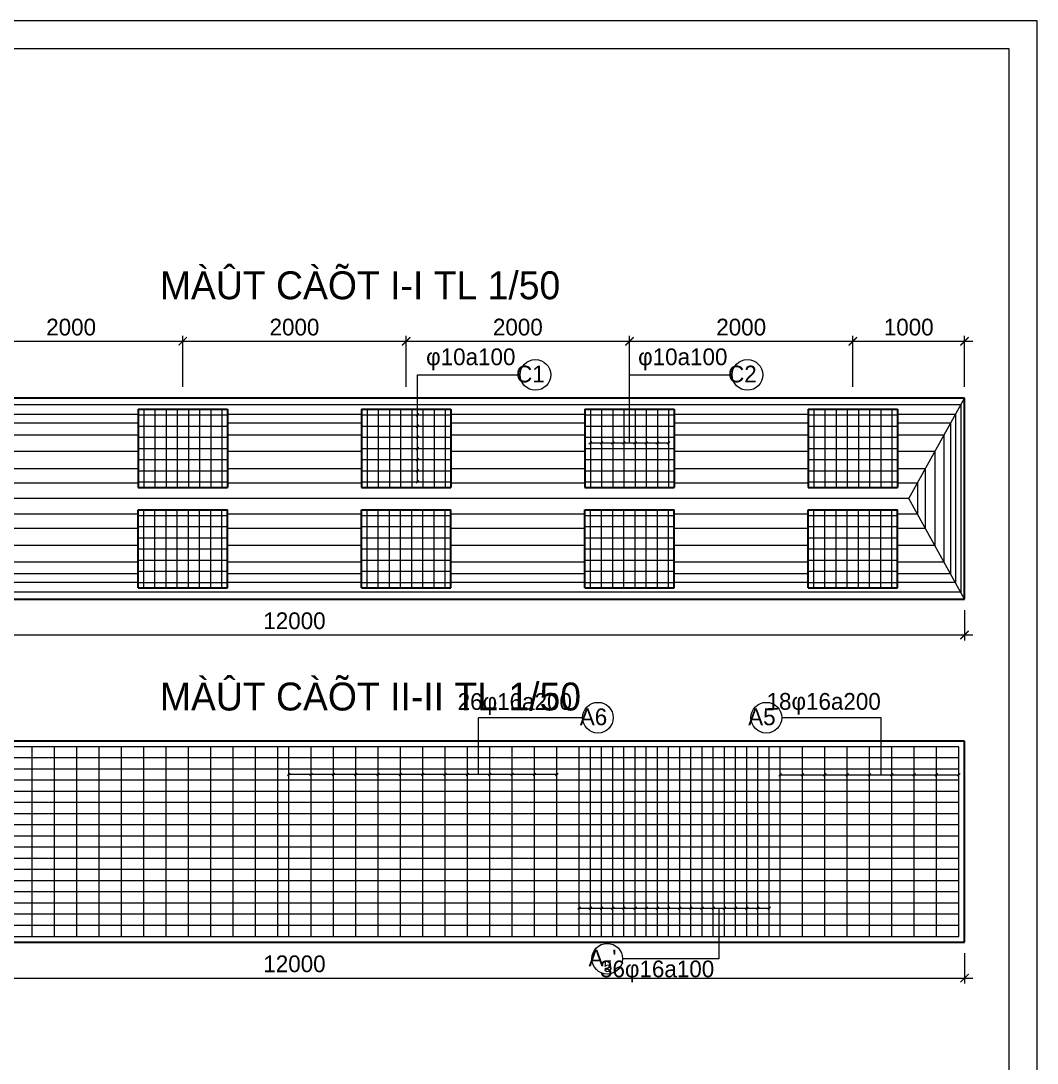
# Model space of a CAD drawing. Header units: millimetres. Extents: x -354608 to 492029, y -885357 to -234285.
# Drawn here: x 206094 to 215194, y -625323 to -615989 of the extents above; entities that cross this region are included whole.
import ezdxf

# ---------------------------------------------------------------- set-up
doc = ezdxf.new("R2010")
doc.units = ezdxf.units.MM
doc.header["$LTSCALE"] = 0.25
doc.header["$MEASUREMENT"] = 0
doc.header["$PDMODE"] = 34
doc.layers.get('0').update_dxf_attribs({"lineweight": 30})
for name, color, linetype, lineweight in [('!coban', 142, 'Continuous', 30), ('!dim', 1, 'Continuous', 20), ('!manh', 21, 'Continuous', 20), ('!text', 130, 'Continuous', 20), ('!thep', 1, 'Continuous', 20)]:
    doc.layers.add(name, color=color, linetype=linetype, lineweight=lineweight)
doc.styles.add('!dim(TL50)', font='VNswitzerlandcondlight.TTF', dxfattribs={"height": 150})
doc.styles.add('!mid(TL50)', font='VNswitzerlandcondlight.TTF', dxfattribs={"height": 250})
doc.styles.add('!small(TL50)', font='VNswitzerlandcondlight.TTF', dxfattribs={"height": 150})
doc.dimstyles.new('!TL1-50(50)', dxfattribs={"dimtxt": 150, "dimasz": 75, "dimexe": 50, "dimexo": 100, "dimgap": 50, "dimtad": 1, "dimdec": 0, "dimzin": 0, "dimdsep": 46, "dimtxsty": '!dim(TL50)', "dimblk": 'ARCHTICK', "dimcen": 1, "dimdle": 75, "dimclrd": 256, "dimclre": 256, "dimclrt": 256, "dimadec": 0, "dimazin": 0, "dimtfac": 1, "dimtdec": 0, "dimtix": 1, "dimtmove": 0, "dimatfit": 3, "dimfxl": 0, "dimfrac": 2, "dimtolj": 1, "dimtzin": 0, "dimlwd": -1, "dimlwe": -1, "dimarcsym": 0})

# ---------------------------------------------------------------- blocks, each defined once
blk = doc.blocks.new('_ArchTick')
at = {"color": 0, "linetype": 'ByBlock', "const_width": 0.15}
blk.add_lwpolyline([(-0.5, -0.5), (0.5, 0.5)], dxfattribs=at)
blk = doc.blocks.new('*D879')
at = {"layer": '!dim'}
for p, q in [((202543.7, -621267.3), (202543.7, -621538.7)), ((214543.7, -621267.3), (214543.7, -621538.7)), ((202468.7, -621488.7), (214618.7, -621488.7))]:
    blk.add_line(p, q, dxfattribs=at)
at = {"layer": 'Defpoints', "color": 0}
for p in [(202543.7, -621167.3), (214543.7, -621167.3), (214543.7, -621488.7)]:
    blk.add_point(p, dxfattribs=at)
at = {"layer": '!dim', "xscale": 75, "yscale": 75, "zscale": 75, "rotation": 180}
blk.add_blockref('_ArchTick', (202543.7, -621488.7), dxfattribs=at)
at = {"layer": '!dim', "xscale": 75, "yscale": 75, "zscale": 75}
blk.add_blockref('_ArchTick', (214543.7, -621488.7), dxfattribs=at)
at = {"layer": '!dim', "insert": (208543.7, -621362.3), "char_height": 150, "attachment_point": 5, "style": '!dim(TL50)'}
blk.add_mtext('\\A1;12000', dxfattribs=at)
blk = doc.blocks.new('*D883')
at = {"layer": '!dim'}
for p, q in [((205543.7, -619267.3), (205543.7, -618808.8)), ((207543.7, -619267.3), (207543.7, -618808.8)), ((205468.7, -618858.8), (207618.7, -618858.8))]:
    blk.add_line(p, q, dxfattribs=at)
at = {"layer": 'Defpoints', "color": 0}
for p in [(207543.7, -618858.8), (205543.7, -619367.3), (207543.7, -619367.3)]:
    blk.add_point(p, dxfattribs=at)
at = {"layer": '!dim', "xscale": 75, "yscale": 75, "zscale": 75, "rotation": 180}
blk.add_blockref('_ArchTick', (205543.7, -618858.8), dxfattribs=at)
at = {"layer": '!dim', "xscale": 75, "yscale": 75, "zscale": 75}
blk.add_blockref('_ArchTick', (207543.7, -618858.8), dxfattribs=at)
at = {"layer": '!dim', "insert": (206543.7, -618732.4), "char_height": 150, "attachment_point": 5, "style": '!dim(TL50)'}
blk.add_mtext('\\A1;2000', dxfattribs=at)
blk = doc.blocks.new('*D884')
at = {"layer": '!dim'}
for p, q in [((207543.7, -619267.3), (207543.7, -618808.8)), ((209543.7, -619267.3), (209543.7, -618808.8)), ((207468.7, -618858.8), (209618.7, -618858.8))]:
    blk.add_line(p, q, dxfattribs=at)
at = {"layer": 'Defpoints', "color": 0}
for p in [(209543.7, -618858.8), (207543.7, -619367.3), (209543.7, -619367.3)]:
    blk.add_point(p, dxfattribs=at)
at = {"layer": '!dim', "xscale": 75, "yscale": 75, "zscale": 75, "rotation": 180}
blk.add_blockref('_ArchTick', (207543.7, -618858.8), dxfattribs=at)
at = {"layer": '!dim', "xscale": 75, "yscale": 75, "zscale": 75}
blk.add_blockref('_ArchTick', (209543.7, -618858.8), dxfattribs=at)
at = {"layer": '!dim', "insert": (208543.7, -618732.4), "char_height": 150, "attachment_point": 5, "style": '!dim(TL50)'}
blk.add_mtext('\\A1;2000', dxfattribs=at)
blk = doc.blocks.new('*D885')
at = {"layer": '!dim'}
for p, q in [((209543.7, -619267.3), (209543.7, -618808.8)), ((211543.7, -619267.3), (211543.7, -618808.8)), ((209468.7, -618858.8), (211618.7, -618858.8))]:
    blk.add_line(p, q, dxfattribs=at)
at = {"layer": 'Defpoints', "color": 0}
for p in [(211543.7, -618858.8), (209543.7, -619367.3), (211543.7, -619367.3)]:
    blk.add_point(p, dxfattribs=at)
at = {"layer": '!dim', "xscale": 75, "yscale": 75, "zscale": 75, "rotation": 180}
blk.add_blockref('_ArchTick', (209543.7, -618858.8), dxfattribs=at)
at = {"layer": '!dim', "xscale": 75, "yscale": 75, "zscale": 75}
blk.add_blockref('_ArchTick', (211543.7, -618858.8), dxfattribs=at)
at = {"layer": '!dim', "insert": (210543.7, -618732.4), "char_height": 150, "attachment_point": 5, "style": '!dim(TL50)'}
blk.add_mtext('\\A1;2000', dxfattribs=at)
blk = doc.blocks.new('*D886')
at = {"layer": '!dim'}
for p, q in [((211543.7, -619267.3), (211543.7, -618808.8)), ((213543.7, -619267.3), (213543.7, -618808.8)), ((211468.7, -618858.8), (213618.7, -618858.8))]:
    blk.add_line(p, q, dxfattribs=at)
at = {"layer": 'Defpoints', "color": 0}
for p in [(213543.7, -618858.8), (211543.7, -619367.3), (213543.7, -619367.3)]:
    blk.add_point(p, dxfattribs=at)
at = {"layer": '!dim', "xscale": 75, "yscale": 75, "zscale": 75, "rotation": 180}
blk.add_blockref('_ArchTick', (211543.7, -618858.8), dxfattribs=at)
at = {"layer": '!dim', "xscale": 75, "yscale": 75, "zscale": 75}
blk.add_blockref('_ArchTick', (213543.7, -618858.8), dxfattribs=at)
at = {"layer": '!dim', "insert": (212543.7, -618732.4), "char_height": 150, "attachment_point": 5, "style": '!dim(TL50)'}
blk.add_mtext('\\A1;2000', dxfattribs=at)
blk = doc.blocks.new('*D887')
at = {"layer": '!dim'}
for p, q in [((213543.7, -619267.3), (213543.7, -618808.8)), ((214543.7, -619267.3), (214543.7, -618808.8)), ((213468.7, -618858.8), (214618.7, -618858.8))]:
    blk.add_line(p, q, dxfattribs=at)
at = {"layer": 'Defpoints', "color": 0}
for p in [(214543.7, -618858.8), (213543.7, -619367.3), (214543.7, -619367.3)]:
    blk.add_point(p, dxfattribs=at)
at = {"layer": '!dim', "xscale": 75, "yscale": 75, "zscale": 75, "rotation": 180}
blk.add_blockref('_ArchTick', (213543.7, -618858.8), dxfattribs=at)
at = {"layer": '!dim', "xscale": 75, "yscale": 75, "zscale": 75}
blk.add_blockref('_ArchTick', (214543.7, -618858.8), dxfattribs=at)
at = {"layer": '!dim', "insert": (214043.7, -618732.4), "char_height": 150, "attachment_point": 5, "style": '!dim(TL50)'}
blk.add_mtext('\\A1;1000', dxfattribs=at)
blk = doc.blocks.new('*D888')
at = {"layer": '!dim'}
for p, q in [((202543.7, -624339.3), (202543.7, -624610.8)), ((214543.7, -624339.3), (214543.7, -624610.8)), ((202468.7, -624560.8), (214618.7, -624560.8))]:
    blk.add_line(p, q, dxfattribs=at)
at = {"layer": 'Defpoints', "color": 0}
for p in [(202543.7, -624239.3), (214543.7, -624239.3), (214543.7, -624560.8)]:
    blk.add_point(p, dxfattribs=at)
at = {"layer": '!dim', "xscale": 75, "yscale": 75, "zscale": 75, "rotation": 180}
blk.add_blockref('_ArchTick', (202543.7, -624560.8), dxfattribs=at)
at = {"layer": '!dim', "xscale": 75, "yscale": 75, "zscale": 75}
blk.add_blockref('_ArchTick', (214543.7, -624560.8), dxfattribs=at)
at = {"layer": '!dim', "insert": (208543.7, -624434.4), "char_height": 150, "attachment_point": 5, "style": '!dim(TL50)'}
blk.add_mtext('\\A1;12000', dxfattribs=at)

msp = doc.modelspace()

# ---------------------------------------------------------------- linework, layer by layer
at = {"layer": '!coban'}
for p, q in [((214543.7, -619367.3), (202543.7, -619367.3)), ((214543.7, -621167.3), (214543.7, -619367.3)), ((207143.7, -619467.3), (207143.7, -620167.3)), ((207143.7, -619467.3), (207943.7, -619467.3)), ((207943.7, -619467.3), (207943.7, -620167.3)), ((209143.7, -619467.3), (209143.7, -620167.3)), ((209143.7, -619467.3), (209943.7, -619467.3)), ((209943.7, -619467.3), (209943.7, -620167.3)), ((211143.7, -619467.3), (211143.7, -620167.3)), ((211143.7, -619467.3), (211943.7, -619467.3)), ((211943.7, -619467.3), (211943.7, -620167.3)), ((213143.7, -619467.3), (213143.7, -620167.3)), ((213143.7, -619467.3), (213943.7, -619467.3)), ((213943.7, -619467.3), (213943.7, -620167.3)), ((207143.7, -620167.3), (207943.7, -620167.3)), ((209143.7, -620167.3), (209943.7, -620167.3)), ((211143.7, -620167.3), (211943.7, -620167.3)), ((213143.7, -620167.3), (213943.7, -620167.3)), ((207143.7, -621067.3), (207143.7, -620367.3)), ((207143.7, -620367.3), (207943.7, -620367.3)), ((207943.7, -621067.3), (207943.7, -620367.3)), ((209143.7, -621067.3), (209143.7, -620367.3)), ((209143.7, -620367.3), (209943.7, -620367.3)), ((209943.7, -621067.3), (209943.7, -620367.3)), ((211143.7, -621067.3), (211143.7, -620367.3)), ((211143.7, -620367.3), (211943.7, -620367.3)), ((211943.7, -621067.3), (211943.7, -620367.3)), ((213143.7, -621067.3), (213143.7, -620367.3)), ((213143.7, -620367.3), (213943.7, -620367.3)), ((213943.7, -621067.3), (213943.7, -620367.3)), ((207143.7, -621067.3), (207943.7, -621067.3)), ((209143.7, -621067.3), (209943.7, -621067.3)), ((211143.7, -621067.3), (211943.7, -621067.3)), ((213143.7, -621067.3), (213943.7, -621067.3)), ((202543.7, -621167.3), (214543.7, -621167.3)), ((214543.7, -622439.3), (202543.7, -622439.3)), ((214543.7, -624239.3), (214543.7, -622439.3)), ((202543.7, -624239.3), (214543.7, -624239.3))]:
    msp.add_line(p, q, dxfattribs=at)
at = {"layer": '!manh'}
for p, q in [((215193.7, -615989), (163933.7, -615989)), ((215193.7, -645689), (215193.7, -615989)), ((214943.7, -616239), (165183.7, -616239)), ((214943.7, -645439), (214943.7, -616239)), ((209645.4, -620117.3), (209645.4, -619159.3)), ((209645.4, -619159.3), (210563.7, -619159.3)), ((211543.7, -619768.4), (211543.7, -619159.3)), ((211543.7, -619159.3), (212462, -619159.3)), ((214043.7, -620267.3), (214543.7, -619367.3)), ((214509.5, -619428.7), (202577.8, -619428.7)), ((214509.5, -619428.7), (214509.5, -621105.8)), ((207143.7, -619514.5), (205943.7, -619514.5)), ((207143.7, -619592.5), (205943.7, -619592.5)), ((209143.7, -619514.5), (207943.7, -619514.5)), ((209143.7, -619592.5), (207943.7, -619592.5)), ((209656.8, -619506.6), (209632.4, -619529.2)), ((211143.7, -619514.5), (209943.7, -619514.5)), ((211143.7, -619592.5), (209943.7, -619592.5)), ((213143.7, -619514.5), (211943.7, -619514.5)), ((213143.7, -619592.5), (211943.7, -619592.5)), ((214461.9, -619514.5), (213943.7, -619514.5)), ((214418.5, -619592.5), (213943.7, -619592.5)), ((214418.5, -619592.5), (214418.5, -620942)), ((214461.9, -619514.5), (214461.9, -621020)), ((209656.8, -619606.6), (209632.4, -619629.2)), ((207143.7, -619699.2), (205943.7, -619699.2)), ((209143.7, -619699.2), (207943.7, -619699.2)), ((209656.8, -619706.6), (209632.4, -619729.2)), ((211143.7, -619699.2), (209943.7, -619699.2)), ((211205.1, -619757.8), (211180.7, -619780.3)), ((211193.7, -619768.4), (211893.7, -619768.4)), ((211305.1, -619757.8), (211280.7, -619780.3)), ((211405.1, -619757.8), (211380.7, -619780.3)), ((211505.1, -619757.8), (211480.7, -619780.3)), ((211605.1, -619757.8), (211580.7, -619780.3)), ((211705.1, -619757.8), (211680.7, -619780.3)), ((211805.1, -619757.8), (211780.7, -619780.3)), ((211905.1, -619757.8), (211880.7, -619780.3)), ((213143.7, -619699.2), (211943.7, -619699.2)), ((214359.2, -619699.2), (213943.7, -619699.2)), ((214359.2, -619699.2), (214359.2, -620835.3)), ((207143.7, -619845.9), (205943.7, -619845.9)), ((209143.7, -619845.9), (207943.7, -619845.9)), ((209656.8, -619806.6), (209632.4, -619829.2)), ((211143.7, -619845.9), (209943.7, -619845.9)), ((213143.7, -619845.9), (211943.7, -619845.9)), ((214277.7, -619845.9), (213943.7, -619845.9)), ((214277.7, -619845.9), (214277.7, -620688.6)), ((209656.8, -619906.6), (209632.4, -619929.2)), ((207143.7, -620000.7), (205943.7, -620000.7)), ((209143.7, -620000.7), (207943.7, -620000.7)), ((209656.8, -620006.6), (209632.4, -620029.2)), ((211143.7, -620000.7), (209943.7, -620000.7)), ((213143.7, -620000.7), (211943.7, -620000.7)), ((214191.7, -620000.7), (213943.7, -620000.7)), ((214191.7, -620000.7), (214191.7, -620533.8)), ((207143.7, -620128), (205943.7, -620128)), ((209143.7, -620128), (207943.7, -620128)), ((209656.8, -620106.6), (209632.4, -620129.2)), ((211143.7, -620128), (209943.7, -620128)), ((213143.7, -620128), (211943.7, -620128)), ((214121, -620128), (213943.7, -620128)), ((214121, -620128), (214121, -620406.5)), ((214043.7, -620267.3), (203043.7, -620267.3)), ((214543.7, -621167.3), (214043.7, -620267.3)), ((207143.7, -620406.5), (205943.7, -620406.5)), ((209143.7, -620406.5), (207943.7, -620406.5)), ((211143.7, -620406.5), (209943.7, -620406.5)), ((213143.7, -620406.5), (211943.7, -620406.5)), ((214121, -620406.5), (213943.7, -620406.5)), ((207143.7, -620533.8), (205943.7, -620533.8)), ((209143.7, -620533.8), (207943.7, -620533.8)), ((211143.7, -620533.8), (209943.7, -620533.8)), ((213143.7, -620533.8), (211943.7, -620533.8)), ((214191.7, -620533.8), (213943.7, -620533.8)), ((207143.7, -620688.6), (205943.7, -620688.6)), ((209143.7, -620688.6), (207943.7, -620688.6)), ((211143.7, -620688.6), (209943.7, -620688.6)), ((213143.7, -620688.6), (211943.7, -620688.6)), ((214277.7, -620688.6), (213943.7, -620688.6)), ((207143.7, -620835.3), (205943.7, -620835.3)), ((209143.7, -620835.3), (207943.7, -620835.3)), ((211143.7, -620835.3), (209943.7, -620835.3)), ((213143.7, -620835.3), (211943.7, -620835.3)), ((214359.2, -620835.3), (213943.7, -620835.3)), ((207143.7, -620942), (205943.7, -620942)), ((209143.7, -620942), (207943.7, -620942)), ((211143.7, -620942), (209943.7, -620942)), ((213143.7, -620942), (211943.7, -620942)), ((214418.5, -620942), (213943.7, -620942)), ((207143.7, -621020), (205943.7, -621020)), ((209143.7, -621020), (207943.7, -621020)), ((211143.7, -621020), (209943.7, -621020)), ((213143.7, -621020), (211943.7, -621020)), ((214461.9, -621020), (213943.7, -621020)), ((214509.5, -621105.8), (202577.8, -621105.8)), ((210192.4, -622738.6), (210192.4, -622229.3)), ((211123.4, -622229.3), (210192.4, -622229.3)), ((213797.2, -622229.3), (212906.1, -622229.3)), ((213797.2, -622740), (213797.2, -622229.3)), ((208505.1, -622728), (208480.7, -622750.5)), ((210893.7, -622738.6), (208493.7, -622738.6)), ((208705.1, -622728), (208680.7, -622750.5)), ((208905.1, -622728), (208880.7, -622750.5)), ((209105.1, -622728), (209080.7, -622750.5)), ((209305.1, -622728), (209280.7, -622750.5)), ((209505.1, -622728), (209480.7, -622750.5)), ((209705.1, -622728), (209680.7, -622750.5)), ((209905.1, -622728), (209880.7, -622750.5)), ((210105.1, -622728), (210080.7, -622750.5)), ((210305.1, -622728), (210280.7, -622750.5)), ((210505.1, -622728), (210480.7, -622750.5)), ((210705.1, -622728), (210680.7, -622750.5)), ((210905.1, -622728), (210880.7, -622750.5)), ((212905.1, -622729.4), (212880.7, -622751.9)), ((212893.7, -622740), (214493.7, -622740)), ((213105.1, -622729.4), (213080.7, -622751.9)), ((213305.1, -622729.4), (213280.7, -622751.9)), ((213505.1, -622729.4), (213480.7, -622751.9)), ((213705.1, -622729.4), (213680.7, -622751.9)), ((213905.1, -622729.4), (213880.7, -622751.9)), ((214105.1, -622729.4), (214080.7, -622751.9)), ((214305.1, -622729.4), (214280.7, -622751.9)), ((214505.1, -622729.4), (214480.7, -622751.9)), ((211105.1, -623925.8), (211080.7, -623948.3)), ((211093.7, -623936.4), (212793.7, -623936.4)), ((211205.1, -623925.8), (211180.7, -623948.3)), ((211305.1, -623925.8), (211280.7, -623948.3)), ((211405.1, -623925.8), (211380.7, -623948.3)), ((211505.1, -623925.8), (211480.7, -623948.3)), ((211605.1, -623925.8), (211580.7, -623948.3)), ((211705.1, -623925.8), (211680.7, -623948.3)), ((211805.1, -623925.8), (211780.7, -623948.3)), ((211905.1, -623925.8), (211880.7, -623948.3)), ((212005.1, -623925.8), (211980.7, -623948.3)), ((212105.1, -623925.8), (212080.7, -623948.3)), ((212205.1, -623925.8), (212180.7, -623948.3)), ((212305.1, -623925.8), (212280.7, -623948.3)), ((212343.8, -623936.4), (212343.8, -624388.1)), ((212405.1, -623925.8), (212380.7, -623948.3)), ((212505.1, -623925.8), (212480.7, -623948.3)), ((212605.1, -623925.8), (212580.7, -623948.3)), ((212705.1, -623925.8), (212680.7, -623948.3)), ((212805.1, -623925.8), (212780.7, -623948.3)), ((212343.8, -624388.1), (211481.6, -624388.1))]:
    msp.add_line(p, q, dxfattribs=at)
for centre in [(210701.1, -619159.3), (212599.4, -619159.3), (211260.8, -622229.3), (212768.7, -622229.3), (211344.2, -624388.1)]:
    msp.add_circle(centre, 137.4, dxfattribs=at)
at = {"layer": '!thep'}
for p, q in [((207193.7, -619467.3), (207193.7, -620167.3)), ((207293.7, -619467.3), (207293.7, -620167.3)), ((207393.7, -619467.3), (207393.7, -620167.3)), ((207493.7, -619467.3), (207493.7, -620167.3)), ((207593.7, -619467.3), (207593.7, -620167.3)), ((207693.7, -619467.3), (207693.7, -620167.3)), ((207793.7, -619467.3), (207793.7, -620167.3)), ((207893.7, -619467.3), (207893.7, -620167.3)), ((209193.7, -619467.3), (209193.7, -620167.3)), ((209293.7, -619467.3), (209293.7, -620167.3)), ((209393.7, -619467.3), (209393.7, -620167.3)), ((209493.7, -619467.3), (209493.7, -620167.3)), ((209593.7, -619467.3), (209593.7, -620167.3)), ((209693.7, -619467.3), (209693.7, -620167.3)), ((209793.7, -619467.3), (209793.7, -620167.3)), ((209893.7, -619467.3), (209893.7, -620167.3)), ((211193.7, -619467.3), (211193.7, -620167.3)), ((211293.7, -619467.3), (211293.7, -620167.3)), ((211393.7, -619467.3), (211393.7, -620167.3)), ((211493.7, -619467.3), (211493.7, -620167.3)), ((211593.7, -619467.3), (211593.7, -620167.3)), ((211693.7, -619467.3), (211693.7, -620167.3)), ((211793.7, -619467.3), (211793.7, -620167.3)), ((211893.7, -619467.3), (211893.7, -620167.3)), ((213193.7, -619467.3), (213193.7, -620167.3)), ((213293.7, -619467.3), (213293.7, -620167.3)), ((213393.7, -619467.3), (213393.7, -620167.3)), ((213493.7, -619467.3), (213493.7, -620167.3)), ((213593.7, -619467.3), (213593.7, -620167.3)), ((213693.7, -619467.3), (213693.7, -620167.3)), ((213793.7, -619467.3), (213793.7, -620167.3)), ((213893.7, -619467.3), (213893.7, -620167.3)), ((207143.7, -619517.3), (207943.7, -619517.3)), ((209143.7, -619517.3), (209943.7, -619517.3)), ((211143.7, -619517.3), (211943.7, -619517.3)), ((213143.7, -619517.3), (213943.7, -619517.3)), ((207143.7, -619617.3), (207943.7, -619617.3)), ((209143.7, -619617.3), (209943.7, -619617.3)), ((211143.7, -619617.3), (211943.7, -619617.3)), ((213143.7, -619617.3), (213943.7, -619617.3)), ((207143.7, -619717.3), (207943.7, -619717.3)), ((209143.7, -619717.3), (209943.7, -619717.3)), ((211143.7, -619717.3), (211943.7, -619717.3)), ((213143.7, -619717.3), (213943.7, -619717.3)), ((207143.7, -619817.3), (207943.7, -619817.3)), ((209143.7, -619817.3), (209943.7, -619817.3)), ((211143.7, -619817.3), (211943.7, -619817.3)), ((213143.7, -619817.3), (213943.7, -619817.3)), ((207143.7, -619917.3), (207943.7, -619917.3)), ((209143.7, -619917.3), (209943.7, -619917.3)), ((211143.7, -619917.3), (211943.7, -619917.3)), ((213143.7, -619917.3), (213943.7, -619917.3)), ((207143.7, -620017.3), (207943.7, -620017.3)), ((209143.7, -620017.3), (209943.7, -620017.3)), ((211143.7, -620017.3), (211943.7, -620017.3)), ((213143.7, -620017.3), (213943.7, -620017.3)), ((207143.7, -620117.3), (207943.7, -620117.3)), ((209143.7, -620117.3), (209943.7, -620117.3)), ((211143.7, -620117.3), (211943.7, -620117.3)), ((213143.7, -620117.3), (213943.7, -620117.3)), ((207143.7, -620417.3), (207943.7, -620417.3)), ((207193.7, -621067.3), (207193.7, -620367.3)), ((207293.7, -621067.3), (207293.7, -620367.3)), ((207393.7, -621067.3), (207393.7, -620367.3)), ((207493.7, -621067.3), (207493.7, -620367.3)), ((207593.7, -621067.3), (207593.7, -620367.3)), ((207693.7, -621067.3), (207693.7, -620367.3)), ((207793.7, -621067.3), (207793.7, -620367.3)), ((207893.7, -621067.3), (207893.7, -620367.3)), ((209143.7, -620417.3), (209943.7, -620417.3)), ((209193.7, -621067.3), (209193.7, -620367.3)), ((209293.7, -621067.3), (209293.7, -620367.3)), ((209393.7, -621067.3), (209393.7, -620367.3)), ((209493.7, -621067.3), (209493.7, -620367.3)), ((209593.7, -621067.3), (209593.7, -620367.3)), ((209693.7, -621067.3), (209693.7, -620367.3)), ((209793.7, -621067.3), (209793.7, -620367.3)), ((209893.7, -621067.3), (209893.7, -620367.3)), ((211143.7, -620417.3), (211943.7, -620417.3)), ((211193.7, -621067.3), (211193.7, -620367.3)), ((211293.7, -621067.3), (211293.7, -620367.3)), ((211393.7, -621067.3), (211393.7, -620367.3)), ((211493.7, -621067.3), (211493.7, -620367.3)), ((211593.7, -621067.3), (211593.7, -620367.3)), ((211693.7, -621067.3), (211693.7, -620367.3)), ((211793.7, -621067.3), (211793.7, -620367.3)), ((211893.7, -621067.3), (211893.7, -620367.3)), ((213143.7, -620417.3), (213943.7, -620417.3)), ((213193.7, -621067.3), (213193.7, -620367.3)), ((213293.7, -621067.3), (213293.7, -620367.3)), ((213393.7, -621067.3), (213393.7, -620367.3)), ((213493.7, -621067.3), (213493.7, -620367.3)), ((213593.7, -621067.3), (213593.7, -620367.3)), ((213693.7, -621067.3), (213693.7, -620367.3)), ((213793.7, -621067.3), (213793.7, -620367.3)), ((213893.7, -621067.3), (213893.7, -620367.3)), ((207143.7, -620517.3), (207943.7, -620517.3)), ((209143.7, -620517.3), (209943.7, -620517.3)), ((211143.7, -620517.3), (211943.7, -620517.3)), ((213143.7, -620517.3), (213943.7, -620517.3)), ((207143.7, -620617.3), (207943.7, -620617.3)), ((209143.7, -620617.3), (209943.7, -620617.3)), ((211143.7, -620617.3), (211943.7, -620617.3)), ((213143.7, -620617.3), (213943.7, -620617.3)), ((207143.7, -620717.3), (207943.7, -620717.3)), ((209143.7, -620717.3), (209943.7, -620717.3)), ((211143.7, -620717.3), (211943.7, -620717.3)), ((213143.7, -620717.3), (213943.7, -620717.3)), ((207143.7, -620817.3), (207943.7, -620817.3)), ((209143.7, -620817.3), (209943.7, -620817.3)), ((211143.7, -620817.3), (211943.7, -620817.3)), ((213143.7, -620817.3), (213943.7, -620817.3)), ((207143.7, -620917.3), (207943.7, -620917.3)), ((209143.7, -620917.3), (209943.7, -620917.3)), ((211143.7, -620917.3), (211943.7, -620917.3)), ((213143.7, -620917.3), (213943.7, -620917.3)), ((207143.7, -621017.3), (207943.7, -621017.3)), ((209143.7, -621017.3), (209943.7, -621017.3)), ((211143.7, -621017.3), (211943.7, -621017.3)), ((213143.7, -621017.3), (213943.7, -621017.3)), ((214493.7, -622489.3), (202593.7, -622489.3)), ((206193.7, -624189.3), (206193.7, -622489.3)), ((206393.7, -624189.3), (206393.7, -622489.3)), ((206593.7, -624189.3), (206593.7, -622489.3)), ((206793.7, -624189.3), (206793.7, -622489.3)), ((206993.7, -624189.3), (206993.7, -622489.3)), ((207193.7, -624189.3), (207193.7, -622489.3)), ((207393.7, -624189.3), (207393.7, -622489.3)), ((207593.7, -624189.3), (207593.7, -622489.3)), ((207793.7, -624189.3), (207793.7, -622489.3)), ((207993.7, -624189.3), (207993.7, -622489.3)), ((208193.7, -624189.3), (208193.7, -622489.3)), ((208393.7, -624189.3), (208393.7, -622489.3)), ((208493.7, -624189.3), (208493.7, -622489.3)), ((208693.7, -624189.3), (208693.7, -622489.3)), ((208893.7, -624189.3), (208893.7, -622489.3)), ((209093.7, -624189.3), (209093.7, -622489.3)), ((209293.7, -624189.3), (209293.7, -622489.3)), ((209493.7, -624189.3), (209493.7, -622489.3)), ((209693.7, -624189.3), (209693.7, -622489.3)), ((209893.7, -624189.3), (209893.7, -622489.3)), ((210093.7, -624189.3), (210093.7, -622489.3)), ((210293.7, -624189.3), (210293.7, -622489.3)), ((210493.7, -624189.3), (210493.7, -622489.3)), ((210693.7, -624189.3), (210693.7, -622489.3)), ((210893.7, -624189.3), (210893.7, -622489.3)), ((211093.7, -624189.3), (211093.7, -622489.3)), ((211193.7, -624189.3), (211193.7, -622489.3)), ((211293.7, -624189.3), (211293.7, -622489.3)), ((211393.7, -624189.3), (211393.7, -622489.3)), ((211493.7, -624189.3), (211493.7, -622489.3)), ((211593.7, -624189.3), (211593.7, -622489.3)), ((211693.7, -624189.3), (211693.7, -622489.3)), ((211793.7, -624189.3), (211793.7, -622489.3)), ((211893.7, -624189.3), (211893.7, -622489.3)), ((211993.7, -624189.3), (211993.7, -622489.3)), ((212093.7, -624189.3), (212093.7, -622489.3)), ((212193.7, -624189.3), (212193.7, -622489.3)), ((212293.7, -624189.3), (212293.7, -622489.3)), ((212393.7, -624189.3), (212393.7, -622489.3)), ((212493.7, -624189.3), (212493.7, -622489.3)), ((212593.7, -624189.3), (212593.7, -622489.3)), ((212693.7, -624189.3), (212693.7, -622489.3)), ((212793.7, -624189.3), (212793.7, -622489.3)), ((212893.7, -624189.3), (212893.7, -622489.3)), ((213093.7, -624189.3), (213093.7, -622489.3)), ((213293.7, -624189.3), (213293.7, -622489.3)), ((213493.7, -624189.3), (213493.7, -622489.3)), ((213693.7, -624189.3), (213693.7, -622489.3)), ((213893.7, -624189.3), (213893.7, -622489.3)), ((214093.7, -624189.3), (214093.7, -622489.3)), ((214293.7, -624189.3), (214293.7, -622489.3)), ((214493.7, -624189.3), (214493.7, -622489.3)), ((214493.7, -622589.3), (202593.7, -622589.3)), ((214493.7, -622689.3), (202593.7, -622689.3)), ((214493.7, -622789.3), (202593.7, -622789.3)), ((214493.7, -622889.3), (202593.7, -622889.3)), ((214493.7, -622989.3), (202593.7, -622989.3)), ((214493.7, -623089.3), (202593.7, -623089.3)), ((214493.7, -623189.3), (202593.7, -623189.3)), ((214493.7, -623289.3), (202593.7, -623289.3)), ((214493.7, -623389.3), (202593.7, -623389.3)), ((214493.7, -623489.3), (202593.7, -623489.3)), ((214493.7, -623589.3), (202593.7, -623589.3)), ((214493.7, -623689.3), (202593.7, -623689.3)), ((214493.7, -623789.3), (202593.7, -623789.3)), ((214493.7, -623889.3), (202593.7, -623889.3)), ((214493.7, -623989.3), (202593.7, -623989.3)), ((214493.7, -624089.3), (202593.7, -624089.3)), ((202593.7, -624189.3), (214493.7, -624189.3))]:
    msp.add_line(p, q, dxfattribs=at)

# ---------------------------------------------------------------- texts
at = {"layer": '!text'}
for s, insert, char_height, width, attachment_point, style in [('MÀÛT CÀÕT I-I TL 1/50', (207338.6, -618232.3), 250, 7378.529, 1, '!mid(TL50)'), ('{\\fSymbol|b0|i0|c2|p18;f}10a100', (209722.8, -618922.7), 150, 3198.424, 1, '!small(TL50)'), ('{\\fSymbol|b0|i0|c2|p18;f}10a100', (211621.1, -618922.7), 150, 3198.424, 1, '!small(TL50)'), ('C1', (210784.1, -619076.8), 150, 1232.059, 3, '!small(TL50)'), ('C2', (212682.4, -619076.8), 150, 1232.059, 3, '!small(TL50)'), ('MÀÛT CÀÕT II-II TL 1/50', (207338.6, -621914.8), 250, 7378.529, 1, '!mid(TL50)'), ('26{\\fSymbol|b0|i0|c2|p18;f}16a200', (211027.8, -622009.7), 150, 3198.424, 3, '!small(TL50)'), ('18{\\fSymbol|b0|i0|c2|p18;f}16a200', (213793.5, -622008.3), 150, 3198.424, 3, '!small(TL50)'), ('A6', (211343.8, -622146.8), 150, 1232.059, 3, '!small(TL50)'), ('A5', (212851.6, -622146.8), 150, 1232.059, 3, '!small(TL50)'), ("\\A1;A{\\H0.7x;\\S^ 5;}'", (211427.2, -624305.6), 150, 1232.059, 3, '!small(TL50)'), ('36{\\fSymbol|b0|i0|c2|p18;f}16a100', (212302.1, -624404.2), 150, 3198.424, 3, '!small(TL50)')]:
    msp.add_mtext(s, dxfattribs=dict(at, insert=insert, char_height=char_height, width=width, attachment_point=attachment_point, style=style))

# ---------------------------------------------------------------- dimensions: what is measured, and where the dimension line sits
at = {"layer": '!dim'}
for base, p1, p2, picture, middle in [((207543.7, -618858.8), (205543.7, -619367.3), (207543.7, -619367.3), '*D883', (206543.7, -618732.4)), ((209543.7, -618858.8), (207543.7, -619367.3), (209543.7, -619367.3), '*D884', (208543.7, -618732.4)), ((211543.7, -618858.8), (209543.7, -619367.3), (211543.7, -619367.3), '*D885', (210543.7, -618732.4)), ((213543.7, -618858.8), (211543.7, -619367.3), (213543.7, -619367.3), '*D886', (212543.7, -618732.4)), ((214543.7, -618858.8), (213543.7, -619367.3), (214543.7, -619367.3), '*D887', (214043.7, -618732.4))]:
    dim = msp.add_linear_dim(base=base, p1=p1, p2=p2, dimstyle='!TL1-50(50)', override={"dimtmove": 1}, dxfattribs=at)
    dim.commit()
    dim.dimension.update_dxf_attribs({"geometry": picture, "text_midpoint": middle})
for base, p1, p2, picture, middle in [((214543.7, -621488.7), (202543.7, -621167.3), (214543.7, -621167.3), '*D879', (208543.7, -621362.3)), ((214543.7, -624560.8), (202543.7, -624239.3), (214543.7, -624239.3), '*D888', (208543.7, -624434.4))]:
    dim = msp.add_linear_dim(base=base, p1=p1, p2=p2, dimstyle='!TL1-50(50)', dxfattribs=at)
    dim.commit()
    dim.dimension.update_dxf_attribs({"geometry": picture, "text_midpoint": middle})

doc.saveas('drawing.dxf')
